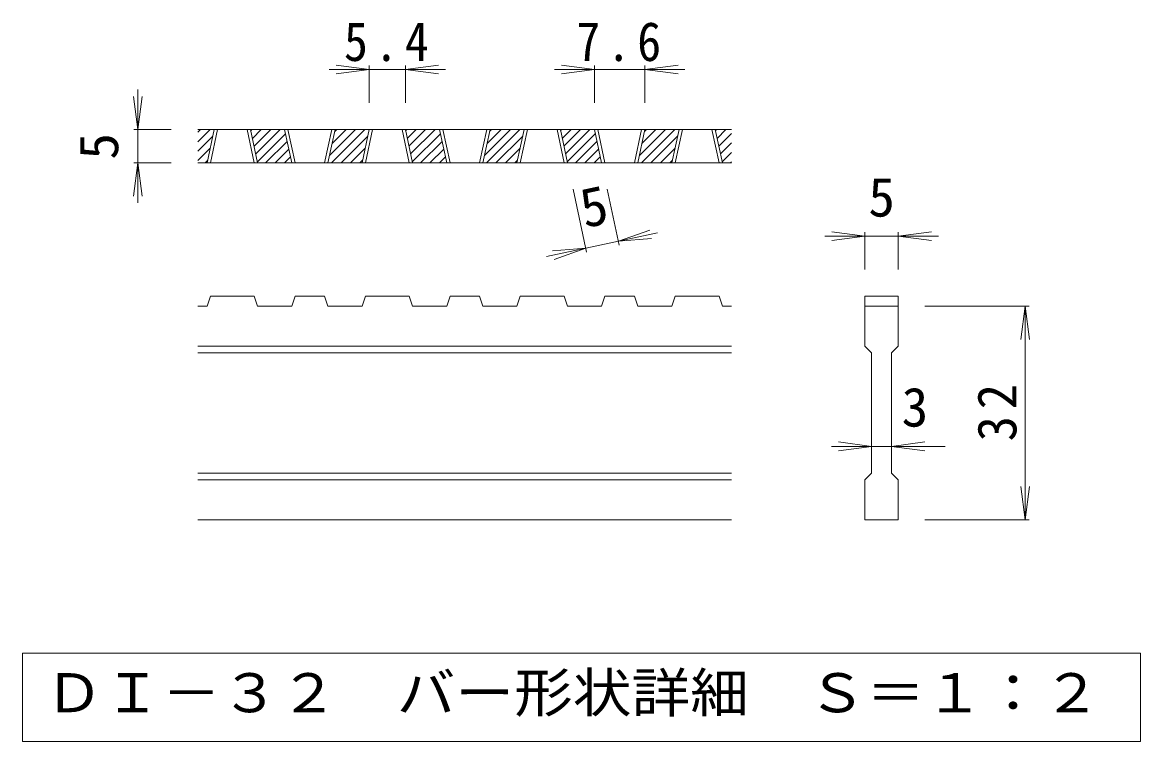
# Model space of a CAD drawing. Units: millimetres on the paper, enlarged 4 times, with parts at other scales. Extents: x -1070 to 1072, y -788 to 743.
# Drawn here: x -1070 to -734.7, y -670 to -454.2 of the extents above; entities that cross this region are included whole.
import ezdxf
from ezdxf.enums import TextEntityAlignment as Align

# ---------------------------------------------------------------- set-up
doc = ezdxf.new("R2010")
doc.units = ezdxf.units.MM
doc.header["$LTSCALE"] = 4
doc.layers.add('D-0', color=3, linetype='Continuous', lineweight=9)
doc.layers.add('D-4', color=7, linetype='Continuous', lineweight=9)
doc.styles.add('ＭＳ ゴシック', font='')
doc.styles.get('ＭＳ ゴシック').set_extended_font_data('MS Gothic')

msp = doc.modelspace()

# ---------------------------------------------------------------- linework, layer by layer
at = {"layer": 'D-0'}
for p, q in [((-1017.338, -490.046), (-1013.712, -486.419)), ((-1017.338, -487.218), (-1016.54, -486.419)), ((-857.338, -486.419), (-1017.338, -486.419)), ((-1017.338, -492.874), (-1012.873, -488.41)), ((-1014.588, -496.42), (-1012.448, -486.419)), ((-1013.588, -496.42), (-1011.448, -486.419)), ((-1002.588, -486.419), (-1000.448, -496.42)), ((-1001.588, -486.419), (-999.448, -496.42)), ((-1001.519, -486.739), (-1001.2, -486.419)), ((-1001.021, -489.069), (-998.372, -486.419)), ((-1000.522, -491.398), (-995.543, -486.419)), ((-1000.023, -493.728), (-992.715, -486.419)), ((-999.525, -496.058), (-991.101, -487.634)), ((-989.221, -496.42), (-991.361, -486.419)), ((-988.221, -496.42), (-990.361, -486.419)), ((-977.221, -486.419), (-979.361, -496.42)), ((-976.221, -486.419), (-978.361, -496.42)), ((-977.891, -494.223), (-970.087, -486.419)), ((-977.259, -496.42), (-967.259, -486.419)), ((-977.121, -490.625), (-972.916, -486.419)), ((-976.351, -487.026), (-975.744, -486.419)), ((-974.431, -496.42), (-966.421, -488.41)), ((-968.135, -496.42), (-965.995, -486.419)), ((-967.135, -496.42), (-964.995, -486.419)), ((-956.135, -486.419), (-953.995, -496.42)), ((-955.135, -486.419), (-952.995, -496.42)), ((-955.066, -486.739), (-954.747, -486.419)), ((-954.568, -489.069), (-951.919, -486.419)), ((-954.069, -491.398), (-949.09, -486.419)), ((-953.571, -493.728), (-946.262, -486.419)), ((-953.072, -496.058), (-944.648, -487.634)), ((-942.768, -496.42), (-944.908, -486.419)), ((-941.768, -496.42), (-943.908, -486.419)), ((-930.768, -486.419), (-932.908, -496.42)), ((-929.768, -486.419), (-931.908, -496.42)), ((-931.438, -494.223), (-923.634, -486.419)), ((-930.806, -496.42), (-920.806, -486.419)), ((-930.668, -490.625), (-926.463, -486.419)), ((-929.898, -487.026), (-929.291, -486.419)), ((-927.978, -496.42), (-919.968, -488.41)), ((-921.682, -496.42), (-919.542, -486.419)), ((-920.682, -496.42), (-918.542, -486.419)), ((-909.682, -486.419), (-907.542, -496.42)), ((-908.682, -486.419), (-906.542, -496.42)), ((-908.614, -486.739), (-908.294, -486.419)), ((-908.115, -489.069), (-905.466, -486.419)), ((-907.616, -491.398), (-902.637, -486.419)), ((-907.118, -493.728), (-899.809, -486.419)), ((-906.619, -496.058), (-898.195, -487.634)), ((-896.315, -496.42), (-898.455, -486.419)), ((-895.315, -496.42), (-897.455, -486.419)), ((-884.315, -486.419), (-886.455, -496.42)), ((-883.315, -486.419), (-885.455, -496.42)), ((-884.985, -494.223), (-877.182, -486.419)), ((-884.353, -496.42), (-874.353, -486.419)), ((-884.215, -490.625), (-880.01, -486.419)), ((-883.445, -487.026), (-882.838, -486.419)), ((-881.525, -496.42), (-873.515, -488.41)), ((-875.229, -496.42), (-873.089, -486.419)), ((-874.229, -496.42), (-872.089, -486.419)), ((-863.229, -486.419), (-861.089, -496.42)), ((-862.229, -486.419), (-860.089, -496.42)), ((-862.161, -486.739), (-861.841, -486.419)), ((-861.662, -489.069), (-859.013, -486.419)), ((-861.164, -491.398), (-857.338, -487.573)), ((-1017.338, -495.703), (-1013.643, -492.008)), ((-997.058, -496.42), (-990.603, -489.964)), ((-994.23, -496.42), (-990.104, -492.294)), ((-971.602, -496.42), (-967.191, -492.008)), ((-950.605, -496.42), (-944.15, -489.964)), ((-947.777, -496.42), (-943.651, -492.294)), ((-925.149, -496.42), (-920.738, -492.008)), ((-904.152, -496.42), (-897.697, -489.964)), ((-901.324, -496.42), (-897.198, -492.294)), ((-878.696, -496.42), (-874.285, -492.008)), ((-860.665, -493.728), (-857.338, -490.401)), ((-1015.226, -496.42), (-1014.414, -495.607)), ((-991.401, -496.42), (-989.605, -494.624)), ((-968.774, -496.42), (-967.961, -495.607)), ((-944.948, -496.42), (-943.153, -494.624)), ((-922.321, -496.42), (-921.508, -495.607)), ((-898.495, -496.42), (-896.7, -494.624)), ((-875.868, -496.42), (-875.055, -495.607)), ((-860.166, -496.058), (-857.338, -493.23)), ((-857.699, -496.42), (-857.338, -496.058)), ((-857.338, -496.42), (-1017.338, -496.42)), ((-1014.588, -539.419), (-1013.588, -536.42)), ((-1000.448, -536.42), (-1013.588, -536.42)), ((-1000.448, -536.42), (-999.448, -539.419)), ((-989.221, -539.419), (-988.221, -536.42)), ((-979.361, -536.42), (-988.221, -536.42)), ((-979.361, -536.42), (-978.361, -539.419)), ((-968.135, -539.419), (-967.135, -536.42)), ((-953.995, -536.42), (-967.135, -536.42)), ((-952.995, -539.419), (-953.995, -536.42)), ((-942.768, -539.419), (-941.768, -536.42)), ((-932.908, -536.42), (-941.768, -536.42)), ((-932.908, -536.42), (-931.908, -539.419)), ((-921.682, -539.419), (-920.682, -536.42)), ((-920.682, -536.42), (-907.542, -536.42)), ((-906.542, -539.419), (-907.542, -536.42)), ((-896.315, -539.419), (-895.315, -536.42)), ((-886.455, -536.42), (-895.315, -536.42)), ((-886.455, -536.42), (-885.455, -539.419)), ((-875.229, -539.419), (-874.229, -536.42)), ((-874.229, -536.42), (-861.089, -536.42)), ((-860.089, -539.419), (-861.089, -536.42)), ((-817.338, -536.42), (-807.338, -536.42)), ((-817.338, -536.42), (-817.338, -539.419)), ((-807.338, -536.42), (-807.338, -539.419)), ((-1014.588, -539.419), (-1017.338, -539.419)), ((-989.221, -539.419), (-999.448, -539.419)), ((-968.135, -539.419), (-978.361, -539.419)), ((-942.768, -539.419), (-952.995, -539.419)), ((-921.682, -539.419), (-931.908, -539.419)), ((-896.315, -539.419), (-906.542, -539.419)), ((-875.229, -539.419), (-885.455, -539.419)), ((-857.338, -539.419), (-860.089, -539.419)), ((-817.338, -539.419), (-807.338, -539.419)), ((-817.338, -551.419), (-817.338, -539.419)), ((-807.338, -539.419), (-807.338, -551.419)), ((-857.338, -551.419), (-1017.338, -551.419)), ((-817.338, -551.419), (-815.338, -553.419)), ((-809.338, -553.419), (-807.338, -551.419)), ((-857.338, -553.419), (-1017.338, -553.419)), ((-809.338, -553.419), (-809.338, -589.419)), ((-857.338, -589.42), (-1017.338, -589.42)), ((-809.338, -589.419), (-807.338, -591.419)), ((-857.338, -591.419), (-1017.338, -591.419)), ((-807.338, -591.419), (-807.338, -603.419)), ((-857.338, -603.419), (-1017.338, -603.419)), ((-807.338, -603.419), (-817.338, -603.419))]:
    msp.add_line(p, q, dxfattribs=at)
msp.add_lwpolyline([(-817.338, -603.419), (-817.338, -591.419), (-815.338, -589.419), (-815.338, -553.419)], dxfattribs=at)
at = {"layer": 'D-0', "color": 7}
msp.add_lwpolyline([(-1070, -643.419), (-1070, -670), (-734.677, -670), (-734.677, -643.419)], close=True, dxfattribs=at)
at = {"layer": 'D-4'}
for p, q in [((-965.995, -468.419), (-977.995, -468.419)), ((-965.995, -468.419), (-975.909, -467.114)), ((-965.995, -468.419), (-975.909, -469.725)), ((-965.995, -467.219), (-965.995, -478.419)), ((-955.135, -468.419), (-965.995, -468.419)), ((-955.135, -468.419), (-945.22, -467.114)), ((-955.135, -467.219), (-955.135, -478.419)), ((-955.135, -468.419), (-945.22, -469.725)), ((-955.135, -468.419), (-943.135, -468.419)), ((-898.455, -468.419), (-910.455, -468.419)), ((-898.455, -468.419), (-908.37, -467.114)), ((-898.455, -468.419), (-908.37, -469.725)), ((-898.455, -467.219), (-898.455, -478.419)), ((-883.315, -468.419), (-898.455, -468.419)), ((-883.315, -468.419), (-873.401, -467.114)), ((-883.315, -467.219), (-883.315, -478.419)), ((-883.315, -468.419), (-873.401, -469.725)), ((-883.315, -468.419), (-871.315, -468.419)), ((-1035.338, -486.419), (-1035.338, -474.419)), ((-1035.338, -486.419), (-1036.644, -476.505)), ((-1035.338, -486.419), (-1034.033, -476.505)), ((-1036.538, -486.419), (-1025.338, -486.419)), ((-1035.338, -486.419), (-1035.338, -496.42)), ((-1035.338, -496.42), (-1036.644, -506.334)), ((-1036.538, -496.42), (-1025.338, -496.42)), ((-1035.338, -496.42), (-1034.033, -506.334)), ((-1035.338, -496.42), (-1035.338, -508.42)), ((-900.821, -523.154), (-904.868, -504.242)), ((-891.042, -521.062), (-894.641, -504.242)), ((-891.293, -519.888), (-881.871, -516.537)), ((-891.293, -519.888), (-879.559, -517.377)), ((-891.293, -519.888), (-881.325, -519.09)), ((-817.338, -518.42), (-829.338, -518.42)), ((-817.338, -518.42), (-827.253, -517.114)), ((-817.338, -518.42), (-827.253, -519.725)), ((-817.338, -517.22), (-817.338, -528.42)), ((-807.338, -518.42), (-817.338, -518.42)), ((-807.338, -518.42), (-797.424, -517.114)), ((-807.338, -517.22), (-807.338, -528.42)), ((-807.338, -518.42), (-797.424, -519.725)), ((-807.338, -518.42), (-795.338, -518.42)), ((-901.072, -521.981), (-912.806, -524.492)), ((-901.072, -521.981), (-911.04, -522.779)), ((-901.072, -521.981), (-910.494, -525.332)), ((-891.293, -519.888), (-901.072, -521.981)), ((-768.138, -539.419), (-799.338, -539.419)), ((-769.338, -539.419), (-770.644, -549.334)), ((-769.338, -539.419), (-768.033, -549.334)), ((-769.338, -603.419), (-769.338, -539.419)), ((-815.338, -581.419), (-827.338, -581.419)), ((-815.338, -581.419), (-825.253, -580.114)), ((-815.338, -581.419), (-825.253, -582.725)), ((-809.338, -581.419), (-815.338, -581.419)), ((-809.338, -581.419), (-799.424, -580.114)), ((-809.338, -581.419), (-799.424, -582.725)), ((-809.338, -581.419), (-793.338, -581.419)), ((-769.338, -603.419), (-770.644, -593.505)), ((-769.338, -603.419), (-768.033, -593.505)), ((-768.138, -603.419), (-799.338, -603.419))]:
    msp.add_line(p, q, dxfattribs=at)

# ---------------------------------------------------------------- texts
at = {"layer": 'D-0', "color": 2, "style": 'ＭＳ ゴシック', "width": 1.1}
msp.add_text('ＤＩ－３２\u3000バー形状詳細\u3000Ｓ＝１：２', height=11.73, dxfattribs=at).set_placement((-1063.338, -664.71), align=Align.BOTTOM_LEFT)
at = {"layer": 'D-4', "color": 2, "style": 'ＭＳ ゴシック'}
for rotation, p in [(90, (-1037.738, -495.419)), (12.079, (-900.596, -519.425))]:
    msp.add_text('5', height=11.73, rotation=rotation, dxfattribs=at).set_placement(p, align=Align.BOTTOM_LEFT)
for s, p in [('5', (-816.338, -516.02)), ('3', (-806.338, -579.019))]:
    msp.add_text(s, height=11.73, dxfattribs=at).set_placement(p, align=Align.BOTTOM_LEFT)
at = {"layer": 'D-4', "color": 2, "char_height": 11.73, "attachment_point": 7, "style": 'ＭＳ ゴシック'}
for s, insert in [('\\T1.27;\\W0.9;5.4', (-973.565, -466.019)), ('\\T1.27;\\W0.9;7.6', (-903.885, -466.019))]:
    msp.add_mtext(s, dxfattribs=dict(at, insert=insert))
at = {"layer": 'D-4', "color": 2, "insert": (-771.738, -579.919), "char_height": 11.73, "attachment_point": 7, "rotation": 90, "style": 'ＭＳ ゴシック'}
msp.add_mtext('\\T1.27;\\W0.95;32', dxfattribs=at)

doc.saveas('drawing.dxf')
